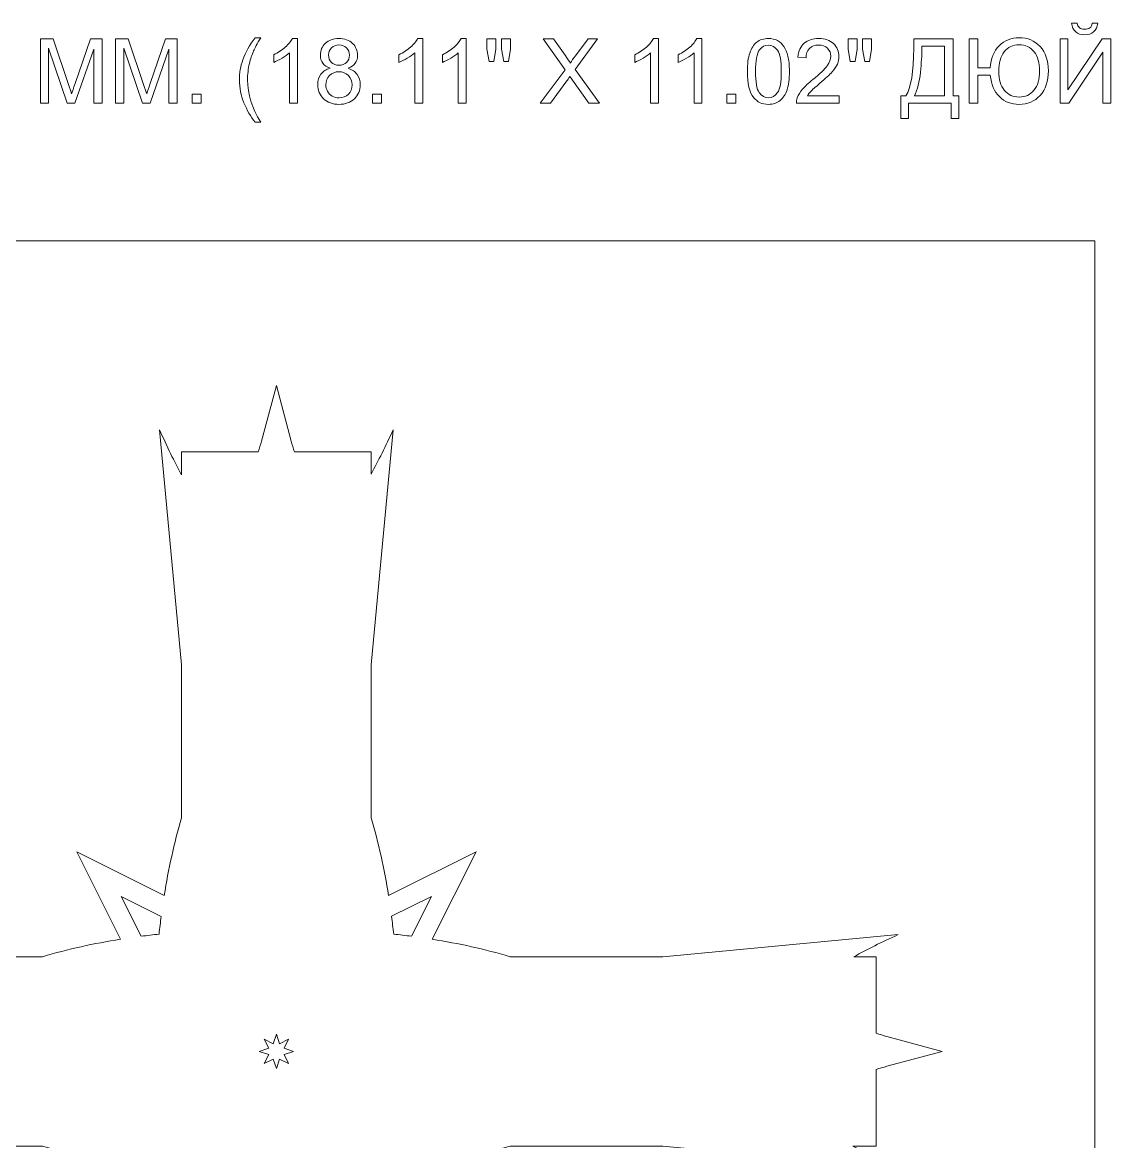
# Model space of a CAD drawing. Header units: millimetres. Extents: x -712 to 738, y -887 to 928.
# Drawn here: x 402.8 to 539.9, y -715.5 to -575.4 of the extents above; entities that cross this region are included whole.
import ezdxf

# ---------------------------------------------------------------- set-up
doc = ezdxf.new("R2010")
doc.units = ezdxf.units.MM
doc.header["$MEASUREMENT"] = 0
doc.layers.add('layer 1', color=7, linetype='Continuous')

msp = doc.modelspace()

# ---------------------------------------------------------------- linework, layer by layer
at = {"layer": 'layer 1', "lineweight": 9}
for points, knots in [([(-681.7377, -887.4186), (-681.7377, -887.4186), (706.7376, -887.4186), (706.7376, -887.4186), (706.7376, -887.4186), (723.657, -887.4186), (737.5, -873.5754), (737.5, -856.6561), (737.5, -856.6561), (737.5, -856.6561), (737.5, 556.8187), (737.5, 556.8187), (737.5, 556.8187), (737.5, 573.7381), (723.657, 587.5812), (706.7376, 587.5812), (706.7376, 587.5812), (706.7376, 587.5812), (-681.7377, 587.5812), (-681.7377, 587.5812), (-681.7377, 587.5812), (-698.657, 587.5812), (-712.5, 573.7381), (-712.5, 556.8187), (-712.5, 556.8187), (-712.5, 556.8187), (-712.5, -856.6561), (-712.5, -856.6561), (-712.5, -856.6561), (-712.5, -873.5754), (-698.657, -887.4186), (-681.7377, -887.4186)], [0, 0, 0, 0, 0.11111111, 0.11111111, 0.11111111, 0.11111111, 0.22222222, 0.22222222, 0.22222222, 0.22222222, 0.33333333, 0.33333333, 0.33333333, 0.33333333, 0.44444444, 0.44444444, 0.44444444, 0.44444444, 0.55555556, 0.55555556, 0.55555556, 0.55555556, 0.66666667, 0.66666667, 0.66666667, 0.66666667, 0.77777778, 0.77777778, 0.77777778, 0.77777778, 1, 1, 1, 1]), ([(77.0649, -882.7402), (77.0649, -882.7402), (537.0649, -882.7402), (537.0649, -882.7402), (537.0649, -882.7402), (537.0649, -882.7402), (537.0649, -602.7402), (537.0649, -602.7402), (537.0649, -602.7402), (537.0649, -602.7402), (77.0649, -602.7402), (77.0649, -602.7402), (77.0649, -602.7402), (77.0649, -602.7402), (77.0649, -882.7402), (77.0649, -882.7402)], [0, 0, 0, 0, 0.2, 0.2, 0.2, 0.2, 0.4, 0.4, 0.4, 0.4, 0.6, 0.6, 0.6, 0.6, 1, 1, 1, 1]), ([(359.4527, -692.3804), (359.4527, -692.3804), (359.4527, -701.9674), (359.4527, -701.9674), (359.4527, -701.9674), (359.0101, -702.1181), (358.5616, -702.2523), (358.1085, -702.3727), (358.1085, -702.3727), (358.1085, -702.3727), (358.1085, -702.3728), (358.1085, -702.3728), (358.1085, -702.3728), (358.1085, -702.3728), (351.1533, -704.236), (351.1533, -704.236), (351.1533, -704.236), (351.1533, -704.236), (358.1085, -706.0992), (358.1085, -706.0992), (358.1085, -706.0992), (358.1085, -706.0992), (358.1085, -706.0993), (358.1085, -706.0993), (358.1085, -706.0993), (358.5616, -706.2197), (359.0101, -706.3539), (359.4527, -706.5046), (359.4527, -706.5046), (359.4527, -706.5046), (359.4527, -716.0916), (359.4527, -716.0916), (359.4527, -716.0916), (359.4527, -716.0916), (362.3456, -716.0916), (362.3456, -716.0916), (362.3456, -716.0916), (360.6606, -717.0137), (358.7746, -717.9358), (356.6851, -718.8579), (356.6851, -718.8579), (356.6851, -718.8579), (386.1527, -716.0916), (386.1527, -716.0916), (386.1527, -716.0916), (386.1527, -716.0916), (405.2938, -716.0916), (405.2938, -716.0916), (405.2938, -716.0916), (408.4623, -717.0409), (411.7311, -717.753), (415.0362, -718.2799), (415.0362, -718.2799), (415.0362, -718.2799), (409.5562, -729.2355), (409.5562, -729.2355), (409.5562, -729.2355), (409.5562, -729.2355), (419.857, -724.0869), (419.857, -724.0869), (419.857, -724.0869), (419.9212, -725.1543), (419.9879, -726.2204), (420.0561, -727.2846), (420.0561, -727.2846), (420.6657, -736.7933), (421.4705, -746.2981), (422.4125, -755.7793), (422.4125, -755.7793), (422.5085, -756.7461), (422.6061, -757.7127), (422.7052, -758.6792), (422.7052, -758.6792), (422.7052, -758.6792), (422.7052, -793.4083), (422.7052, -793.4083), (422.7052, -793.4083), (422.7052, -793.4083), (419.9378, -847.6887), (419.9378, -847.6887), (419.9378, -847.6887), (420.8603, -845.6), (421.7828, -843.7145), (422.7052, -842.0302), (422.7052, -842.0302), (422.7052, -842.0302), (422.7052, -844.9225), (422.7052, -844.9225), (422.7052, -844.9225), (422.7052, -844.9225), (432.2987, -844.9225), (432.2987, -844.9225), (432.2987, -844.9225), (432.6041, -845.8191), (432.8415, -846.7393), (433.0343, -847.6733), (433.0343, -847.6733), (433.0343, -847.6733), (434.5649, -854.6261), (434.5649, -854.6261), (434.5649, -854.6261), (434.5649, -854.6261), (436.1015, -847.6733), (436.1015, -847.6733), (436.1015, -847.6733), (436.2943, -846.7393), (436.5317, -845.8191), (436.8371, -844.9225), (436.8371, -844.9225), (436.8371, -844.9225), (446.4249, -844.9225), (446.4249, -844.9225), (446.4249, -844.9225), (446.4249, -844.9225), (446.4249, -842.1473), (446.4249, -842.1473), (446.4249, -842.1473), (447.3473, -843.8058), (448.2696, -845.6532), (449.1921, -847.6887), (449.1921, -847.6887), (449.1921, -847.6887), (446.4249, -793.4129), (446.4249, -793.4129), (446.4249, -793.4129), (446.4249, -793.4129), (446.4249, -758.7377), (446.4249, -758.7377), (446.4249, -758.7377), (446.526, -757.7518), (446.6256, -756.7657), (446.7236, -755.7795), (446.7236, -755.7795), (447.6655, -746.2981), (448.4702, -736.7932), (449.0797, -727.2843), (449.0797, -727.2843), (449.1478, -726.2212), (449.2145, -725.1562), (449.2785, -724.0898), (449.2785, -724.0898), (449.2785, -724.0898), (459.5736, -729.2355), (459.5736, -729.2355), (459.5736, -729.2355), (459.5736, -729.2355), (454.0938, -718.2799), (454.0938, -718.2799), (454.0938, -718.2799), (457.3988, -717.7529), (460.6675, -717.0409), (463.8359, -716.0916), (463.8359, -716.0916), (463.8359, -716.0916), (482.9771, -716.0916), (482.9771, -716.0916), (482.9771, -716.0916), (482.9771, -716.0916), (512.4447, -718.8579), (512.4447, -718.8579), (512.4447, -718.8579), (510.3552, -717.9358), (508.4692, -717.0137), (506.7842, -716.0916), (506.7842, -716.0916), (506.7842, -716.0916), (509.6775, -716.0916), (509.6775, -716.0916), (509.6775, -716.0916), (509.6775, -716.0916), (509.6775, -706.5045), (509.6775, -706.5045), (509.6775, -706.5045), (510.12, -706.3538), (510.5684, -706.2196), (511.0213, -706.0993), (511.0213, -706.0993), (511.0213, -706.0993), (511.0213, -706.0992), (511.0213, -706.0992), (511.0213, -706.0992), (511.0213, -706.0992), (517.9765, -704.236), (517.9765, -704.236), (517.9765, -704.236), (517.9765, -704.236), (511.0213, -702.3728), (511.0213, -702.3728), (511.0213, -702.3728), (511.0213, -702.3728), (511.0213, -702.3727), (511.0213, -702.3727), (511.0213, -702.3727), (510.5684, -702.2524), (510.12, -702.1182), (509.6775, -701.9675), (509.6775, -701.9675), (509.6775, -701.9675), (509.6775, -692.3804), (509.6775, -692.3804), (509.6775, -692.3804), (509.6775, -692.3804), (506.9011, -692.3804), (506.9011, -692.3804), (506.9011, -692.3804), (508.5603, -691.4584), (510.4083, -690.5363), (512.4447, -689.6142), (512.4447, -689.6142), (512.4447, -689.6142), (482.9766, -692.3804), (482.9766, -692.3804), (482.9766, -692.3804), (482.9766, -692.3804), (463.8367, -692.3804), (463.8367, -692.3804), (463.8367, -692.3804), (460.6681, -691.4311), (457.3991, -690.719), (454.0939, -690.1921), (454.0939, -690.1921), (454.0939, -690.1921), (459.5736, -679.2365), (459.5736, -679.2365), (459.5736, -679.2365), (459.5736, -679.2365), (448.6168, -684.7128), (448.6168, -684.7128), (448.6168, -684.7128), (448.0892, -681.406), (447.3759, -678.1354), (446.4249, -674.9656), (446.4249, -674.9656), (446.4249, -674.9656), (446.4249, -655.8402), (446.4249, -655.8402), (446.4249, -655.8402), (446.4249, -655.8402), (449.1921, -626.3842), (449.1921, -626.3842), (449.1921, -626.3842), (448.2696, -628.4198), (447.3473, -630.2669), (446.4249, -631.9254), (446.4249, -631.9254), (446.4249, -631.9254), (446.4249, -629.1506), (446.4249, -629.1506), (446.4249, -629.1506), (446.4249, -629.1506), (436.8372, -629.1506), (436.8372, -629.1506), (436.8372, -629.1506), (436.6864, -628.7082), (436.5523, -628.2599), (436.4318, -627.8071), (436.4318, -627.8071), (436.4318, -627.8071), (436.4287, -627.8071), (436.4287, -627.8071), (436.4287, -627.8071), (436.4287, -627.8071), (434.5649, -620.8544), (434.5649, -620.8544), (434.5649, -620.8544), (434.5649, -620.8544), (432.7011, -627.8071), (432.7011, -627.8071), (432.7011, -627.8071), (432.7011, -627.8071), (432.704, -627.8071), (432.704, -627.8071), (432.704, -627.8071), (432.5835, -628.2599), (432.4494, -628.7082), (432.2986, -629.1506), (432.2986, -629.1506), (432.2986, -629.1506), (422.7052, -629.1506), (422.7052, -629.1506), (422.7052, -629.1506), (422.7052, -629.1506), (422.7052, -632.0429), (422.7052, -632.0429), (422.7052, -632.0429), (421.7828, -630.3585), (420.8603, -628.473), (419.9378, -626.3842), (419.9378, -626.3842), (419.9378, -626.3842), (422.7052, -655.842), (422.7052, -655.842), (422.7052, -655.842), (422.7052, -655.842), (422.7052, -674.9846), (422.7052, -674.9846), (422.7052, -674.9846), (421.7568, -678.1495), (421.0452, -681.4145), (420.5186, -684.7157), (420.5186, -684.7157), (420.5186, -684.7157), (409.5562, -679.2365), (409.5562, -679.2365), (409.5562, -679.2365), (409.5562, -679.2365), (415.0361, -690.192), (415.0361, -690.192), (415.0361, -690.192), (411.7309, -690.7189), (408.462, -691.4311), (405.2934, -692.3804), (405.2934, -692.3804), (405.2934, -692.3804), (386.1525, -692.3804), (386.1525, -692.3804), (386.1525, -692.3804), (386.1525, -692.3804), (356.6851, -689.6142), (356.6851, -689.6142), (356.6851, -689.6142), (358.7215, -690.5363), (360.5695, -691.4584), (362.2287, -692.3804), (362.2287, -692.3804), (362.2287, -692.3804), (359.4527, -692.3804), (359.4527, -692.3804)], [0, 0, 0, 0, 0.01204819, 0.01204819, 0.01204819, 0.01204819, 0.02409639, 0.02409639, 0.02409639, 0.02409639, 0.03614458, 0.03614458, 0.03614458, 0.03614458, 0.04819277, 0.04819277, 0.04819277, 0.04819277, 0.06024096, 0.06024096, 0.06024096, 0.06024096, 0.07228916, 0.07228916, 0.07228916, 0.07228916, 0.08433735, 0.08433735, 0.08433735, 0.08433735, 0.09638554, 0.09638554, 0.09638554, 0.09638554, 0.10843373, 0.10843373, 0.10843373, 0.10843373, 0.12048193, 0.12048193, 0.12048193, 0.12048193, 0.13253012, 0.13253012, 0.13253012, 0.13253012, 0.14457831, 0.14457831, 0.14457831, 0.14457831, 0.15662651, 0.15662651, 0.15662651, 0.15662651, 0.1686747, 0.1686747, 0.1686747, 0.1686747, 0.18072289, 0.18072289, 0.18072289, 0.18072289, 0.19277108, 0.19277108, 0.19277108, 0.19277108, 0.20481928, 0.20481928, 0.20481928, 0.20481928, 0.21686747, 0.21686747, 0.21686747, 0.21686747, 0.22891566, 0.22891566, 0.22891566, 0.22891566, 0.24096386, 0.24096386, 0.24096386, 0.24096386, 0.25301205, 0.25301205, 0.25301205, 0.25301205, 0.26506024, 0.26506024, 0.26506024, 0.26506024, 0.27710843, 0.27710843, 0.27710843, 0.27710843, 0.28915663, 0.28915663, 0.28915663, 0.28915663, 0.30120482, 0.30120482, 0.30120482, 0.30120482, 0.31325301, 0.31325301, 0.31325301, 0.31325301, 0.3253012, 0.3253012, 0.3253012, 0.3253012, 0.3373494, 0.3373494, 0.3373494, 0.3373494, 0.34939759, 0.34939759, 0.34939759, 0.34939759, 0.36144578, 0.36144578, 0.36144578, 0.36144578, 0.37349398, 0.37349398, 0.37349398, 0.37349398, 0.38554217, 0.38554217, 0.38554217, 0.38554217, 0.39759036, 0.39759036, 0.39759036, 0.39759036, 0.40963855, 0.40963855, 0.40963855, 0.40963855, 0.42168675, 0.42168675, 0.42168675, 0.42168675, 0.43373494, 0.43373494, 0.43373494, 0.43373494, 0.44578313, 0.44578313, 0.44578313, 0.44578313, 0.45783133, 0.45783133, 0.45783133, 0.45783133, 0.46987952, 0.46987952, 0.46987952, 0.46987952, 0.48192771, 0.48192771, 0.48192771, 0.48192771, 0.4939759, 0.4939759, 0.4939759, 0.4939759, 0.5060241, 0.5060241, 0.5060241, 0.5060241, 0.51807229, 0.51807229, 0.51807229, 0.51807229, 0.53012048, 0.53012048, 0.53012048, 0.53012048, 0.54216867, 0.54216867, 0.54216867, 0.54216867, 0.55421687, 0.55421687, 0.55421687, 0.55421687, 0.56626506, 0.56626506, 0.56626506, 0.56626506, 0.57831325, 0.57831325, 0.57831325, 0.57831325, 0.59036145, 0.59036145, 0.59036145, 0.59036145, 0.60240964, 0.60240964, 0.60240964, 0.60240964, 0.61445783, 0.61445783, 0.61445783, 0.61445783, 0.62650602, 0.62650602, 0.62650602, 0.62650602, 0.63855422, 0.63855422, 0.63855422, 0.63855422, 0.65060241, 0.65060241, 0.65060241, 0.65060241, 0.6626506, 0.6626506, 0.6626506, 0.6626506, 0.6746988, 0.6746988, 0.6746988, 0.6746988, 0.68674699, 0.68674699, 0.68674699, 0.68674699, 0.69879518, 0.69879518, 0.69879518, 0.69879518, 0.71084337, 0.71084337, 0.71084337, 0.71084337, 0.72289157, 0.72289157, 0.72289157, 0.72289157, 0.73493976, 0.73493976, 0.73493976, 0.73493976, 0.74698795, 0.74698795, 0.74698795, 0.74698795, 0.75903614, 0.75903614, 0.75903614, 0.75903614, 0.77108434, 0.77108434, 0.77108434, 0.77108434, 0.78313253, 0.78313253, 0.78313253, 0.78313253, 0.79518072, 0.79518072, 0.79518072, 0.79518072, 0.80722892, 0.80722892, 0.80722892, 0.80722892, 0.81927711, 0.81927711, 0.81927711, 0.81927711, 0.8313253, 0.8313253, 0.8313253, 0.8313253, 0.84337349, 0.84337349, 0.84337349, 0.84337349, 0.85542169, 0.85542169, 0.85542169, 0.85542169, 0.86746988, 0.86746988, 0.86746988, 0.86746988, 0.87951807, 0.87951807, 0.87951807, 0.87951807, 0.89156627, 0.89156627, 0.89156627, 0.89156627, 0.90361446, 0.90361446, 0.90361446, 0.90361446, 0.91566265, 0.91566265, 0.91566265, 0.91566265, 0.92771084, 0.92771084, 0.92771084, 0.92771084, 0.93975904, 0.93975904, 0.93975904, 0.93975904, 0.95180723, 0.95180723, 0.95180723, 0.95180723, 0.96385542, 0.96385542, 0.96385542, 0.96385542, 0.97590361, 0.97590361, 0.97590361, 0.97590361, 1, 1, 1, 1]), ([(420.1413, -687.3222), (420.1413, -687.3222), (415.1485, -684.8266), (415.1485, -684.8266), (415.1485, -684.8266), (415.1485, -684.8266), (417.6435, -689.8148), (417.6435, -689.8148), (417.6435, -689.8148), (418.3868, -689.7177), (419.1311, -689.629), (419.8756, -689.5486), (419.8756, -689.5486), (419.9559, -688.806), (420.0445, -688.0637), (420.1413, -687.3222)], [0, 0, 0, 0, 0.2, 0.2, 0.2, 0.2, 0.4, 0.4, 0.4, 0.4, 0.6, 0.6, 0.6, 0.6, 1, 1, 1, 1]), ([(451.4865, -689.8148), (451.4865, -689.8148), (453.9815, -684.8265), (453.9815, -684.8265), (453.9815, -684.8265), (453.9815, -684.8265), (448.9941, -687.3193), (448.9941, -687.3193), (448.9941, -687.3193), (449.0911, -688.0619), (449.1799, -688.8055), (449.2603, -689.5493), (449.2603, -689.5493), (450.0028, -689.6296), (450.7451, -689.718), (451.4865, -689.8148)], [0, 0, 0, 0, 0.2, 0.2, 0.2, 0.2, 0.4, 0.4, 0.4, 0.4, 0.6, 0.6, 0.6, 0.6, 1, 1, 1, 1]), ([(432.4132, -704.236), (432.4132, -704.236), (433.6055, -704.6332), (433.6055, -704.6332), (433.6055, -704.6332), (433.6055, -704.6332), (433.0434, -705.757), (433.0434, -705.757), (433.0434, -705.757), (433.0434, -705.757), (434.1675, -705.1951), (434.1675, -705.1951), (434.1675, -705.1951), (434.1675, -705.1951), (434.5648, -706.3868), (434.5648, -706.3868), (434.5648, -706.3868), (434.5648, -706.3868), (434.9621, -705.195), (434.9621, -705.195), (434.9621, -705.195), (434.9621, -705.195), (436.0863, -705.7569), (436.0863, -705.7569), (436.0863, -705.7569), (436.0863, -705.7569), (435.5243, -704.6333), (435.5243, -704.6333), (435.5243, -704.6333), (435.5243, -704.6333), (436.7166, -704.236), (436.7166, -704.236), (436.7166, -704.236), (436.7166, -704.236), (435.5244, -703.8388), (435.5244, -703.8388), (435.5244, -703.8388), (435.5244, -703.8388), (436.0867, -702.7147), (436.0867, -702.7147), (436.0867, -702.7147), (436.0867, -702.7147), (434.9621, -703.2768), (434.9621, -703.2768), (434.9621, -703.2768), (434.9621, -703.2768), (434.5647, -702.0847), (434.5647, -702.0847), (434.5647, -702.0847), (434.5647, -702.0847), (434.1672, -703.2769), (434.1672, -703.2769), (434.1672, -703.2769), (434.1672, -703.2769), (433.0436, -702.7153), (433.0436, -702.7153), (433.0436, -702.7153), (433.0436, -702.7153), (433.6055, -703.8387), (433.6055, -703.8387), (433.6055, -703.8387), (433.6055, -703.8387), (432.4132, -704.236), (432.4132, -704.236)], [0, 0, 0, 0, 0.05882353, 0.05882353, 0.05882353, 0.05882353, 0.11764706, 0.11764706, 0.11764706, 0.11764706, 0.17647059, 0.17647059, 0.17647059, 0.17647059, 0.23529412, 0.23529412, 0.23529412, 0.23529412, 0.29411765, 0.29411765, 0.29411765, 0.29411765, 0.35294118, 0.35294118, 0.35294118, 0.35294118, 0.41176471, 0.41176471, 0.41176471, 0.41176471, 0.47058824, 0.47058824, 0.47058824, 0.47058824, 0.52941176, 0.52941176, 0.52941176, 0.52941176, 0.58823529, 0.58823529, 0.58823529, 0.58823529, 0.64705882, 0.64705882, 0.64705882, 0.64705882, 0.70588235, 0.70588235, 0.70588235, 0.70588235, 0.76470588, 0.76470588, 0.76470588, 0.76470588, 0.82352941, 0.82352941, 0.82352941, 0.82352941, 0.88235294, 0.88235294, 0.88235294, 0.88235294, 1, 1, 1, 1])]:
    msp.add_open_spline(points, degree=3, knots=knots, dxfattribs=at)
at = {"layer": 'layer 1', "color": 250, "lineweight": 9}
for points, knots in [([(536.7638, -575.4708), (536.7638, -575.4708), (537.4411, -575.4708), (537.4411, -575.4708), (537.4411, -575.4708), (537.3865, -575.9355), (537.2172, -576.293), (536.935, -576.5413), (536.935, -576.5413), (536.6528, -576.7916), (536.2783, -576.9157), (535.8098, -576.9157), (535.8098, -576.9157), (535.3395, -576.9157), (534.9632, -576.7916), (534.6828, -576.5451), (534.6828, -576.5451), (534.4025, -576.2967), (534.2332, -575.9392), (534.1786, -575.4708), (534.1786, -575.4708), (534.1786, -575.4708), (534.8559, -575.4708), (534.8559, -575.4708), (534.8559, -575.4708), (534.9067, -575.7248), (535.0102, -575.9148), (535.1626, -576.039), (535.1626, -576.039), (535.315, -576.165), (535.522, -576.2271), (535.7797, -576.2271), (535.7797, -576.2271), (536.0789, -576.2271), (536.3047, -576.1669), (536.4571, -576.0446), (536.4571, -576.0446), (536.6095, -575.9242), (536.713, -575.7323), (536.7638, -575.4708)], [0, 0, 0, 0, 0.09090909, 0.09090909, 0.09090909, 0.09090909, 0.18181818, 0.18181818, 0.18181818, 0.18181818, 0.27272727, 0.27272727, 0.27272727, 0.27272727, 0.36363636, 0.36363636, 0.36363636, 0.36363636, 0.45454545, 0.45454545, 0.45454545, 0.45454545, 0.54545455, 0.54545455, 0.54545455, 0.54545455, 0.63636364, 0.63636364, 0.63636364, 0.63636364, 0.72727273, 0.72727273, 0.72727273, 0.72727273, 0.81818182, 0.81818182, 0.81818182, 0.81818182, 1, 1, 1, 1]), ([(405.0187, -585.4953), (405.0187, -585.4953), (405.0187, -577.4124), (405.0187, -577.4124), (405.0187, -577.4124), (405.0187, -577.4124), (406.6217, -577.4124), (406.6217, -577.4124), (406.6217, -577.4124), (406.6217, -577.4124), (408.5333, -583.134), (408.5333, -583.134), (408.5333, -583.134), (408.7101, -583.6665), (408.8381, -584.0654), (408.919, -584.3307), (408.919, -584.3307), (409.0112, -584.0372), (409.156, -583.6044), (409.3517, -583.0343), (409.3517, -583.0343), (409.3517, -583.0343), (411.2972, -577.4124), (411.2972, -577.4124), (411.2972, -577.4124), (411.2972, -577.4124), (412.729, -577.4124), (412.729, -577.4124), (412.729, -577.4124), (412.729, -577.4124), (412.729, -585.4953), (412.729, -585.4953), (412.729, -585.4953), (412.729, -585.4953), (411.7017, -585.4953), (411.7017, -585.4953), (411.7017, -585.4953), (411.7017, -585.4953), (411.7017, -578.7332), (411.7017, -578.7332), (411.7017, -578.7332), (411.7017, -578.7332), (409.3423, -585.4953), (409.3423, -585.4953), (409.3423, -585.4953), (409.3423, -585.4953), (408.379, -585.4953), (408.379, -585.4953), (408.379, -585.4953), (408.379, -585.4953), (406.046, -578.6091), (406.046, -578.6091), (406.046, -578.6091), (406.046, -578.6091), (406.046, -585.4953), (406.046, -585.4953), (406.046, -585.4953), (406.046, -585.4953), (405.0187, -585.4953), (405.0187, -585.4953)], [0, 0, 0, 0, 0.0625, 0.0625, 0.0625, 0.0625, 0.125, 0.125, 0.125, 0.125, 0.1875, 0.1875, 0.1875, 0.1875, 0.25, 0.25, 0.25, 0.25, 0.3125, 0.3125, 0.3125, 0.3125, 0.375, 0.375, 0.375, 0.375, 0.4375, 0.4375, 0.4375, 0.4375, 0.5, 0.5, 0.5, 0.5, 0.5625, 0.5625, 0.5625, 0.5625, 0.625, 0.625, 0.625, 0.625, 0.6875, 0.6875, 0.6875, 0.6875, 0.75, 0.75, 0.75, 0.75, 0.8125, 0.8125, 0.8125, 0.8125, 0.875, 0.875, 0.875, 0.875, 1, 1, 1, 1]), ([(414.4224, -585.4953), (414.4224, -585.4953), (414.4224, -577.4124), (414.4224, -577.4124), (414.4224, -577.4124), (414.4224, -577.4124), (416.0254, -577.4124), (416.0254, -577.4124), (416.0254, -577.4124), (416.0254, -577.4124), (417.937, -583.134), (417.937, -583.134), (417.937, -583.134), (418.1138, -583.6665), (418.2418, -584.0654), (418.3227, -584.3307), (418.3227, -584.3307), (418.4149, -584.0372), (418.5597, -583.6044), (418.7554, -583.0343), (418.7554, -583.0343), (418.7554, -583.0343), (420.7009, -577.4124), (420.7009, -577.4124), (420.7009, -577.4124), (420.7009, -577.4124), (422.1327, -577.4124), (422.1327, -577.4124), (422.1327, -577.4124), (422.1327, -577.4124), (422.1327, -585.4953), (422.1327, -585.4953), (422.1327, -585.4953), (422.1327, -585.4953), (421.1054, -585.4953), (421.1054, -585.4953), (421.1054, -585.4953), (421.1054, -585.4953), (421.1054, -578.7332), (421.1054, -578.7332), (421.1054, -578.7332), (421.1054, -578.7332), (418.746, -585.4953), (418.746, -585.4953), (418.746, -585.4953), (418.746, -585.4953), (417.7827, -585.4953), (417.7827, -585.4953), (417.7827, -585.4953), (417.7827, -585.4953), (415.4497, -578.6091), (415.4497, -578.6091), (415.4497, -578.6091), (415.4497, -578.6091), (415.4497, -585.4953), (415.4497, -585.4953), (415.4497, -585.4953), (415.4497, -585.4953), (414.4224, -585.4953), (414.4224, -585.4953)], [0, 0, 0, 0, 0.0625, 0.0625, 0.0625, 0.0625, 0.125, 0.125, 0.125, 0.125, 0.1875, 0.1875, 0.1875, 0.1875, 0.25, 0.25, 0.25, 0.25, 0.3125, 0.3125, 0.3125, 0.3125, 0.375, 0.375, 0.375, 0.375, 0.4375, 0.4375, 0.4375, 0.4375, 0.5, 0.5, 0.5, 0.5, 0.5625, 0.5625, 0.5625, 0.5625, 0.625, 0.625, 0.625, 0.625, 0.6875, 0.6875, 0.6875, 0.6875, 0.75, 0.75, 0.75, 0.75, 0.8125, 0.8125, 0.8125, 0.8125, 0.875, 0.875, 0.875, 0.875, 1, 1, 1, 1]), ([(431.8938, -587.866), (431.3482, -587.1755), (430.8853, -586.3683), (430.5071, -585.4426), (430.5071, -585.4426), (430.129, -584.5169), (429.9408, -583.5574), (429.9408, -582.5658), (429.9408, -582.5658), (429.9408, -581.6909), (430.0819, -580.8537), (430.3642, -580.0541), (430.3642, -580.0541), (430.6953, -579.1246), (431.2052, -578.1989), (431.8938, -577.277), (431.8938, -577.277), (431.8938, -577.277), (432.605, -577.277), (432.605, -577.277), (432.605, -577.277), (432.161, -578.0409), (431.8656, -578.5865), (431.7226, -578.9139), (431.7226, -578.9139), (431.4987, -579.42), (431.3218, -579.9487), (431.1939, -580.5), (431.1939, -580.5), (431.0358, -581.1867), (430.9568, -581.8772), (430.9568, -582.5715), (430.9568, -582.5715), (430.9568, -584.3382), (431.5062, -586.103), (432.605, -587.866), (432.605, -587.866), (432.605, -587.866), (431.8938, -587.866), (431.8938, -587.866)], [0, 0, 0, 0, 0.09090909, 0.09090909, 0.09090909, 0.09090909, 0.18181818, 0.18181818, 0.18181818, 0.18181818, 0.27272727, 0.27272727, 0.27272727, 0.27272727, 0.36363636, 0.36363636, 0.36363636, 0.36363636, 0.45454545, 0.45454545, 0.45454545, 0.45454545, 0.54545455, 0.54545455, 0.54545455, 0.54545455, 0.63636364, 0.63636364, 0.63636364, 0.63636364, 0.72727273, 0.72727273, 0.72727273, 0.72727273, 0.81818182, 0.81818182, 0.81818182, 0.81818182, 1, 1, 1, 1]), ([(437.2109, -585.4953), (437.2109, -585.4953), (436.2174, -585.4953), (436.2174, -585.4953), (436.2174, -585.4953), (436.2174, -585.4953), (436.2174, -579.1698), (436.2174, -579.1698), (436.2174, -579.1698), (435.9785, -579.3993), (435.6643, -579.627), (435.2767, -579.8546), (435.2767, -579.8546), (434.8891, -580.0823), (434.5392, -580.2535), (434.2306, -580.3664), (434.2306, -580.3664), (434.2306, -580.3664), (434.2306, -579.4068), (434.2306, -579.4068), (434.2306, -579.4068), (434.7856, -579.1472), (435.2711, -578.8311), (435.6869, -578.4586), (435.6869, -578.4586), (436.1027, -578.0879), (436.3981, -577.7285), (436.5712, -577.3786), (436.5712, -577.3786), (436.5712, -577.3786), (437.2109, -577.3786), (437.2109, -577.3786), (437.2109, -577.3786), (437.2109, -577.3786), (437.2109, -585.4953), (437.2109, -585.4953)], [0, 0, 0, 0, 0.1, 0.1, 0.1, 0.1, 0.2, 0.2, 0.2, 0.2, 0.3, 0.3, 0.3, 0.3, 0.4, 0.4, 0.4, 0.4, 0.5, 0.5, 0.5, 0.5, 0.6, 0.6, 0.6, 0.6, 0.7, 0.7, 0.7, 0.7, 0.8, 0.8, 0.8, 0.8, 1, 1, 1, 1]), ([(441.2937, -581.1133), (440.8816, -580.9628), (440.5768, -580.7464), (440.3774, -580.468), (440.3774, -580.468), (440.1798, -580.1876), (440.0801, -579.8527), (440.0801, -579.4633), (440.0801, -579.4633), (440.0801, -578.8744), (440.2908, -578.3814), (440.7123, -577.9807), (440.7123, -577.9807), (441.1356, -577.5799), (441.6963, -577.3786), (442.3981, -577.3786), (442.3981, -577.3786), (443.1018, -577.3786), (443.67, -577.5837), (444.099, -577.9938), (444.099, -577.9938), (444.5279, -578.404), (444.7424, -578.9026), (444.7424, -579.4915), (444.7424, -579.4915), (444.7424, -579.8659), (444.6446, -580.1933), (444.4489, -580.4699), (444.4489, -580.4699), (444.2533, -580.7483), (443.956, -580.9628), (443.5552, -581.1133), (443.5552, -581.1133), (444.0501, -581.2751), (444.4245, -581.5348), (444.6822, -581.896), (444.6822, -581.896), (444.94, -582.2554), (445.0698, -582.6844), (445.0698, -583.1848), (445.0698, -583.1848), (445.0698, -583.8753), (444.8252, -584.4548), (444.3379, -584.9252), (444.3379, -584.9252), (443.8487, -585.3956), (443.2071, -585.6308), (442.4113, -585.6308), (442.4113, -585.6308), (441.6154, -585.6308), (440.9738, -585.3956), (440.4846, -584.9233), (440.4846, -584.9233), (439.9973, -584.4511), (439.7527, -583.8622), (439.7527, -583.1566), (439.7527, -583.1566), (439.7527, -582.6317), (439.8863, -582.1914), (440.1535, -581.8377), (440.1535, -581.8377), (440.4207, -581.4821), (440.8007, -581.2413), (441.2937, -581.1133)], [0, 0, 0, 0, 0.05882353, 0.05882353, 0.05882353, 0.05882353, 0.11764706, 0.11764706, 0.11764706, 0.11764706, 0.17647059, 0.17647059, 0.17647059, 0.17647059, 0.23529412, 0.23529412, 0.23529412, 0.23529412, 0.29411765, 0.29411765, 0.29411765, 0.29411765, 0.35294118, 0.35294118, 0.35294118, 0.35294118, 0.41176471, 0.41176471, 0.41176471, 0.41176471, 0.47058824, 0.47058824, 0.47058824, 0.47058824, 0.52941176, 0.52941176, 0.52941176, 0.52941176, 0.58823529, 0.58823529, 0.58823529, 0.58823529, 0.64705882, 0.64705882, 0.64705882, 0.64705882, 0.70588235, 0.70588235, 0.70588235, 0.70588235, 0.76470588, 0.76470588, 0.76470588, 0.76470588, 0.82352941, 0.82352941, 0.82352941, 0.82352941, 0.88235294, 0.88235294, 0.88235294, 0.88235294, 1, 1, 1, 1]), ([(452.9043, -585.4953), (452.9043, -585.4953), (451.9108, -585.4953), (451.9108, -585.4953), (451.9108, -585.4953), (451.9108, -585.4953), (451.9108, -579.1698), (451.9108, -579.1698), (451.9108, -579.1698), (451.6719, -579.3993), (451.3577, -579.627), (450.9701, -579.8546), (450.9701, -579.8546), (450.5825, -580.0823), (450.2326, -580.2535), (449.924, -580.3664), (449.924, -580.3664), (449.924, -580.3664), (449.924, -579.4068), (449.924, -579.4068), (449.924, -579.4068), (450.479, -579.1472), (450.9645, -578.8311), (451.3803, -578.4586), (451.3803, -578.4586), (451.7961, -578.0879), (452.0915, -577.7285), (452.2646, -577.3786), (452.2646, -577.3786), (452.2646, -577.3786), (452.9043, -577.3786), (452.9043, -577.3786), (452.9043, -577.3786), (452.9043, -577.3786), (452.9043, -585.4953), (452.9043, -585.4953)], [0, 0, 0, 0, 0.1, 0.1, 0.1, 0.1, 0.2, 0.2, 0.2, 0.2, 0.3, 0.3, 0.3, 0.3, 0.4, 0.4, 0.4, 0.4, 0.5, 0.5, 0.5, 0.5, 0.6, 0.6, 0.6, 0.6, 0.7, 0.7, 0.7, 0.7, 0.8, 0.8, 0.8, 0.8, 1, 1, 1, 1]), ([(458.3455, -585.4953), (458.3455, -585.4953), (457.352, -585.4953), (457.352, -585.4953), (457.352, -585.4953), (457.352, -585.4953), (457.352, -579.1698), (457.352, -579.1698), (457.352, -579.1698), (457.1131, -579.3993), (456.7989, -579.627), (456.4113, -579.8546), (456.4113, -579.8546), (456.0237, -580.0823), (455.6738, -580.2535), (455.3652, -580.3664), (455.3652, -580.3664), (455.3652, -580.3664), (455.3652, -579.4068), (455.3652, -579.4068), (455.3652, -579.4068), (455.9202, -579.1472), (456.4057, -578.8311), (456.8215, -578.4586), (456.8215, -578.4586), (457.2373, -578.0879), (457.5327, -577.7285), (457.7058, -577.3786), (457.7058, -577.3786), (457.7058, -577.3786), (458.3455, -577.3786), (458.3455, -577.3786), (458.3455, -577.3786), (458.3455, -577.3786), (458.3455, -585.4953), (458.3455, -585.4953)], [0, 0, 0, 0, 0.1, 0.1, 0.1, 0.1, 0.2, 0.2, 0.2, 0.2, 0.3, 0.3, 0.3, 0.3, 0.4, 0.4, 0.4, 0.4, 0.5, 0.5, 0.5, 0.5, 0.6, 0.6, 0.6, 0.6, 0.7, 0.7, 0.7, 0.7, 0.8, 0.8, 0.8, 0.8, 1, 1, 1, 1]), ([(461.2185, -580.2685), (461.2185, -580.2685), (460.9438, -578.7332), (460.9438, -578.7332), (460.9438, -578.7332), (460.9438, -578.7332), (460.9438, -577.4124), (460.9438, -577.4124), (460.9438, -577.4124), (460.9438, -577.4124), (462.0727, -577.4124), (462.0727, -577.4124), (462.0727, -577.4124), (462.0727, -577.4124), (462.0727, -578.7332), (462.0727, -578.7332), (462.0727, -578.7332), (462.0727, -578.7332), (461.8243, -580.2685), (461.8243, -580.2685), (461.8243, -580.2685), (461.8243, -580.2685), (461.2185, -580.2685), (461.2185, -580.2685)], [0, 0, 0, 0, 0.14285714, 0.14285714, 0.14285714, 0.14285714, 0.28571429, 0.28571429, 0.28571429, 0.28571429, 0.42857143, 0.42857143, 0.42857143, 0.42857143, 0.57142857, 0.57142857, 0.57142857, 0.57142857, 0.71428571, 0.71428571, 0.71428571, 0.71428571, 1, 1, 1, 1]), ([(463.0416, -580.2685), (463.0416, -580.2685), (462.7726, -578.7332), (462.7726, -578.7332), (462.7726, -578.7332), (462.7726, -578.7332), (462.7726, -577.4124), (462.7726, -577.4124), (462.7726, -577.4124), (462.7726, -577.4124), (463.9015, -577.4124), (463.9015, -577.4124), (463.9015, -577.4124), (463.9015, -577.4124), (463.9015, -578.7332), (463.9015, -578.7332), (463.9015, -578.7332), (463.9015, -578.7332), (463.6362, -580.2685), (463.6362, -580.2685), (463.6362, -580.2685), (463.6362, -580.2685), (463.0416, -580.2685), (463.0416, -580.2685)], [0, 0, 0, 0, 0.14285714, 0.14285714, 0.14285714, 0.14285714, 0.28571429, 0.28571429, 0.28571429, 0.28571429, 0.42857143, 0.42857143, 0.42857143, 0.42857143, 0.57142857, 0.57142857, 0.57142857, 0.57142857, 0.71428571, 0.71428571, 0.71428571, 0.71428571, 1, 1, 1, 1]), ([(467.6174, -585.4953), (467.6174, -585.4953), (470.7407, -581.3015), (470.7407, -581.3015), (470.7407, -581.3015), (470.7407, -581.3015), (467.99, -577.4124), (467.99, -577.4124), (467.99, -577.4124), (467.99, -577.4124), (469.2637, -577.4124), (469.2637, -577.4124), (469.2637, -577.4124), (469.2637, -577.4124), (470.7369, -579.4802), (470.7369, -579.4802), (470.7369, -579.4802), (471.0436, -579.9092), (471.2562, -580.2366), (471.3785, -580.4642), (471.3785, -580.4642), (471.561, -580.182), (471.7755, -579.881), (472.022, -579.563), (472.022, -579.563), (472.022, -579.563), (473.6363, -577.4124), (473.6363, -577.4124), (473.6363, -577.4124), (473.6363, -577.4124), (474.8084, -577.4124), (474.8084, -577.4124), (474.8084, -577.4124), (474.8084, -577.4124), (472.0013, -581.2544), (472.0013, -581.2544), (472.0013, -581.2544), (472.0013, -581.2544), (475.0229, -585.4953), (475.0229, -585.4953), (475.0229, -585.4953), (475.0229, -585.4953), (473.7097, -585.4953), (473.7097, -585.4953), (473.7097, -585.4953), (473.7097, -585.4953), (471.6701, -582.6129), (471.6701, -582.6129), (471.6701, -582.6129), (471.5535, -582.4492), (471.4425, -582.2855), (471.339, -582.1237), (471.339, -582.1237), (471.1584, -582.3946), (471.0304, -582.5846), (470.9514, -582.6919), (470.9514, -582.6919), (470.9514, -582.6919), (468.9025, -585.4953), (468.9025, -585.4953), (468.9025, -585.4953), (468.9025, -585.4953), (467.6174, -585.4953), (467.6174, -585.4953)], [0, 0, 0, 0, 0.05882353, 0.05882353, 0.05882353, 0.05882353, 0.11764706, 0.11764706, 0.11764706, 0.11764706, 0.17647059, 0.17647059, 0.17647059, 0.17647059, 0.23529412, 0.23529412, 0.23529412, 0.23529412, 0.29411765, 0.29411765, 0.29411765, 0.29411765, 0.35294118, 0.35294118, 0.35294118, 0.35294118, 0.41176471, 0.41176471, 0.41176471, 0.41176471, 0.47058824, 0.47058824, 0.47058824, 0.47058824, 0.52941176, 0.52941176, 0.52941176, 0.52941176, 0.58823529, 0.58823529, 0.58823529, 0.58823529, 0.64705882, 0.64705882, 0.64705882, 0.64705882, 0.70588235, 0.70588235, 0.70588235, 0.70588235, 0.76470588, 0.76470588, 0.76470588, 0.76470588, 0.82352941, 0.82352941, 0.82352941, 0.82352941, 0.88235294, 0.88235294, 0.88235294, 0.88235294, 1, 1, 1, 1]), ([(482.4341, -585.4953), (482.4341, -585.4953), (481.4406, -585.4953), (481.4406, -585.4953), (481.4406, -585.4953), (481.4406, -585.4953), (481.4406, -579.1698), (481.4406, -579.1698), (481.4406, -579.1698), (481.2017, -579.3993), (480.8875, -579.627), (480.4999, -579.8546), (480.4999, -579.8546), (480.1123, -580.0823), (479.7624, -580.2535), (479.4538, -580.3664), (479.4538, -580.3664), (479.4538, -580.3664), (479.4538, -579.4068), (479.4538, -579.4068), (479.4538, -579.4068), (480.0088, -579.1472), (480.4943, -578.8311), (480.9101, -578.4586), (480.9101, -578.4586), (481.3259, -578.0879), (481.6213, -577.7285), (481.7944, -577.3786), (481.7944, -577.3786), (481.7944, -577.3786), (482.4341, -577.3786), (482.4341, -577.3786), (482.4341, -577.3786), (482.4341, -577.3786), (482.4341, -585.4953), (482.4341, -585.4953)], [0, 0, 0, 0, 0.1, 0.1, 0.1, 0.1, 0.2, 0.2, 0.2, 0.2, 0.3, 0.3, 0.3, 0.3, 0.4, 0.4, 0.4, 0.4, 0.5, 0.5, 0.5, 0.5, 0.6, 0.6, 0.6, 0.6, 0.7, 0.7, 0.7, 0.7, 0.8, 0.8, 0.8, 0.8, 1, 1, 1, 1]), ([(487.8753, -585.4953), (487.8753, -585.4953), (486.8818, -585.4953), (486.8818, -585.4953), (486.8818, -585.4953), (486.8818, -585.4953), (486.8818, -579.1698), (486.8818, -579.1698), (486.8818, -579.1698), (486.6429, -579.3993), (486.3287, -579.627), (485.9411, -579.8546), (485.9411, -579.8546), (485.5535, -580.0823), (485.2036, -580.2535), (484.895, -580.3664), (484.895, -580.3664), (484.895, -580.3664), (484.895, -579.4068), (484.895, -579.4068), (484.895, -579.4068), (485.45, -579.1472), (485.9355, -578.8311), (486.3513, -578.4586), (486.3513, -578.4586), (486.7671, -578.0879), (487.0625, -577.7285), (487.2356, -577.3786), (487.2356, -577.3786), (487.2356, -577.3786), (487.8753, -577.3786), (487.8753, -577.3786), (487.8753, -577.3786), (487.8753, -577.3786), (487.8753, -585.4953), (487.8753, -585.4953)], [0, 0, 0, 0, 0.1, 0.1, 0.1, 0.1, 0.2, 0.2, 0.2, 0.2, 0.3, 0.3, 0.3, 0.3, 0.4, 0.4, 0.4, 0.4, 0.5, 0.5, 0.5, 0.5, 0.6, 0.6, 0.6, 0.6, 0.7, 0.7, 0.7, 0.7, 0.8, 0.8, 0.8, 0.8, 1, 1, 1, 1]), ([(493.5648, -581.5066), (493.5648, -580.5526), (493.6627, -579.7812), (493.8583, -579.198), (493.8583, -579.198), (494.0559, -578.6128), (494.3475, -578.1632), (494.7351, -577.849), (494.7351, -577.849), (495.1208, -577.5347), (495.6081, -577.3786), (496.1951, -577.3786), (496.1951, -577.3786), (496.6279, -577.3786), (497.0079, -577.4651), (497.3372, -577.6401), (497.3372, -577.6401), (497.6646, -577.8151), (497.9355, -578.0672), (498.1462, -578.3965), (498.1462, -578.3965), (498.357, -578.7238), (498.5225, -579.1246), (498.643, -579.5968), (498.643, -579.5968), (498.7653, -580.0691), (498.8255, -580.7069), (498.8255, -581.5066), (498.8255, -581.5066), (498.8255, -582.4548), (498.7276, -583.2225), (498.5338, -583.8057), (498.5338, -583.8057), (498.34, -584.3909), (498.0484, -584.8405), (497.6608, -585.1566), (497.6608, -585.1566), (497.2751, -585.4727), (496.7859, -585.6308), (496.1951, -585.6308), (496.1951, -585.6308), (495.4181, -585.6308), (494.8066, -585.3542), (494.3626, -584.7992), (494.3626, -584.7992), (493.8301, -584.1218), (493.5648, -583.0249), (493.5648, -581.5066)], [0, 0, 0, 0, 0.07692308, 0.07692308, 0.07692308, 0.07692308, 0.15384615, 0.15384615, 0.15384615, 0.15384615, 0.23076923, 0.23076923, 0.23076923, 0.23076923, 0.30769231, 0.30769231, 0.30769231, 0.30769231, 0.38461538, 0.38461538, 0.38461538, 0.38461538, 0.46153846, 0.46153846, 0.46153846, 0.46153846, 0.53846154, 0.53846154, 0.53846154, 0.53846154, 0.61538462, 0.61538462, 0.61538462, 0.61538462, 0.69230769, 0.69230769, 0.69230769, 0.69230769, 0.76923077, 0.76923077, 0.76923077, 0.76923077, 0.84615385, 0.84615385, 0.84615385, 0.84615385, 1, 1, 1, 1]), ([(505.0475, -584.547), (505.0475, -584.547), (505.0475, -585.4953), (505.0475, -585.4953), (505.0475, -585.4953), (505.0475, -585.4953), (499.6966, -585.4953), (499.6966, -585.4953), (499.6966, -585.4953), (499.6891, -585.2564), (499.7286, -585.0268), (499.8132, -584.8048), (499.8132, -584.8048), (499.9506, -584.4417), (500.1707, -584.0823), (500.4736, -583.7305), (500.4736, -583.7305), (500.7765, -583.3786), (501.2093, -582.9722), (501.7719, -582.5113), (501.7719, -582.5113), (502.6467, -581.7907), (503.2413, -581.2206), (503.5517, -580.7991), (503.5517, -580.7991), (503.8641, -580.3777), (504.0202, -579.9788), (504.0202, -579.6025), (504.0202, -579.6025), (504.0202, -579.2093), (503.8791, -578.8781), (503.5969, -578.6072), (503.5969, -578.6072), (503.3147, -578.3381), (502.9459, -578.2027), (502.4925, -578.2027), (502.4925, -578.2027), (502.0127, -578.2027), (501.6289, -578.3457), (501.341, -578.6316), (501.341, -578.6316), (501.0531, -578.9158), (500.9083, -579.3109), (500.9045, -579.817), (500.9045, -579.817), (500.9045, -579.817), (499.8885, -579.7154), (499.8885, -579.7154), (499.8885, -579.7154), (499.9581, -578.9553), (500.2215, -578.3758), (500.6768, -577.9769), (500.6768, -577.9769), (501.134, -577.578), (501.7455, -577.3786), (502.515, -577.3786), (502.515, -577.3786), (503.2902, -577.3786), (503.9055, -577.5931), (504.357, -578.0239), (504.357, -578.0239), (504.8104, -578.4548), (505.0362, -578.9891), (505.0362, -579.6251), (505.0362, -579.6251), (505.0362, -579.9487), (504.9704, -580.2667), (504.8368, -580.579), (504.8368, -580.579), (504.7051, -580.8932), (504.485, -581.2225), (504.1783, -581.5686), (504.1783, -581.5686), (503.8697, -581.913), (503.3598, -582.389), (502.6486, -582.991), (502.6486, -582.991), (502.0522, -583.4915), (501.6684, -583.8302), (501.499, -584.0089), (501.499, -584.0089), (501.3297, -584.1877), (501.1905, -584.3664), (501.0795, -584.547), (501.0795, -584.547), (501.0795, -584.547), (505.0475, -584.547), (505.0475, -584.547)], [0, 0, 0, 0, 0.04347826, 0.04347826, 0.04347826, 0.04347826, 0.08695652, 0.08695652, 0.08695652, 0.08695652, 0.13043478, 0.13043478, 0.13043478, 0.13043478, 0.17391304, 0.17391304, 0.17391304, 0.17391304, 0.2173913, 0.2173913, 0.2173913, 0.2173913, 0.26086957, 0.26086957, 0.26086957, 0.26086957, 0.30434783, 0.30434783, 0.30434783, 0.30434783, 0.34782609, 0.34782609, 0.34782609, 0.34782609, 0.39130435, 0.39130435, 0.39130435, 0.39130435, 0.43478261, 0.43478261, 0.43478261, 0.43478261, 0.47826087, 0.47826087, 0.47826087, 0.47826087, 0.52173913, 0.52173913, 0.52173913, 0.52173913, 0.56521739, 0.56521739, 0.56521739, 0.56521739, 0.60869565, 0.60869565, 0.60869565, 0.60869565, 0.65217391, 0.65217391, 0.65217391, 0.65217391, 0.69565217, 0.69565217, 0.69565217, 0.69565217, 0.73913043, 0.73913043, 0.73913043, 0.73913043, 0.7826087, 0.7826087, 0.7826087, 0.7826087, 0.82608696, 0.82608696, 0.82608696, 0.82608696, 0.86956522, 0.86956522, 0.86956522, 0.86956522, 0.91304348, 0.91304348, 0.91304348, 0.91304348, 1, 1, 1, 1]), ([(506.4417, -580.2685), (506.4417, -580.2685), (506.167, -578.7332), (506.167, -578.7332), (506.167, -578.7332), (506.167, -578.7332), (506.167, -577.4124), (506.167, -577.4124), (506.167, -577.4124), (506.167, -577.4124), (507.2959, -577.4124), (507.2959, -577.4124), (507.2959, -577.4124), (507.2959, -577.4124), (507.2959, -578.7332), (507.2959, -578.7332), (507.2959, -578.7332), (507.2959, -578.7332), (507.0475, -580.2685), (507.0475, -580.2685), (507.0475, -580.2685), (507.0475, -580.2685), (506.4417, -580.2685), (506.4417, -580.2685)], [0, 0, 0, 0, 0.14285714, 0.14285714, 0.14285714, 0.14285714, 0.28571429, 0.28571429, 0.28571429, 0.28571429, 0.42857143, 0.42857143, 0.42857143, 0.42857143, 0.57142857, 0.57142857, 0.57142857, 0.57142857, 0.71428571, 0.71428571, 0.71428571, 0.71428571, 1, 1, 1, 1]), ([(508.2648, -580.2685), (508.2648, -580.2685), (507.9958, -578.7332), (507.9958, -578.7332), (507.9958, -578.7332), (507.9958, -578.7332), (507.9958, -577.4124), (507.9958, -577.4124), (507.9958, -577.4124), (507.9958, -577.4124), (509.1247, -577.4124), (509.1247, -577.4124), (509.1247, -577.4124), (509.1247, -577.4124), (509.1247, -578.7332), (509.1247, -578.7332), (509.1247, -578.7332), (509.1247, -578.7332), (508.8594, -580.2685), (508.8594, -580.2685), (508.8594, -580.2685), (508.8594, -580.2685), (508.2648, -580.2685), (508.2648, -580.2685)], [0, 0, 0, 0, 0.14285714, 0.14285714, 0.14285714, 0.14285714, 0.28571429, 0.28571429, 0.28571429, 0.28571429, 0.42857143, 0.42857143, 0.42857143, 0.42857143, 0.57142857, 0.57142857, 0.57142857, 0.57142857, 0.71428571, 0.71428571, 0.71428571, 0.71428571, 1, 1, 1, 1]), ([(514.3947, -577.4124), (514.3947, -577.4124), (519.3167, -577.4124), (519.3167, -577.4124), (519.3167, -577.4124), (519.3167, -577.4124), (519.3167, -584.547), (519.3167, -584.547), (519.3167, -584.547), (519.3167, -584.547), (520.0392, -584.547), (520.0392, -584.547), (520.0392, -584.547), (520.0392, -584.547), (520.0392, -587.3805), (520.0392, -587.3805), (520.0392, -587.3805), (520.0392, -587.3805), (519.0909, -587.3805), (519.0909, -587.3805), (519.0909, -587.3805), (519.0909, -587.3805), (519.0909, -585.4953), (519.0909, -585.4953), (519.0909, -585.4953), (519.0909, -585.4953), (513.74, -585.4953), (513.74, -585.4953), (513.74, -585.4953), (513.74, -585.4953), (513.74, -587.3805), (513.74, -587.3805), (513.74, -587.3805), (513.74, -587.3805), (512.7917, -587.3805), (512.7917, -587.3805), (512.7917, -587.3805), (512.7917, -587.3805), (512.7917, -584.547), (512.7917, -584.547), (512.7917, -584.547), (512.7917, -584.547), (513.4126, -584.547), (513.4126, -584.547), (513.4126, -584.547), (514.0673, -583.5649), (514.3947, -581.5799), (514.3947, -578.594), (514.3947, -578.594), (514.3947, -578.594), (514.3947, -577.4124), (514.3947, -577.4124)], [0, 0, 0, 0, 0.07142857, 0.07142857, 0.07142857, 0.07142857, 0.14285714, 0.14285714, 0.14285714, 0.14285714, 0.21428571, 0.21428571, 0.21428571, 0.21428571, 0.28571429, 0.28571429, 0.28571429, 0.28571429, 0.35714286, 0.35714286, 0.35714286, 0.35714286, 0.42857143, 0.42857143, 0.42857143, 0.42857143, 0.5, 0.5, 0.5, 0.5, 0.57142857, 0.57142857, 0.57142857, 0.57142857, 0.64285714, 0.64285714, 0.64285714, 0.64285714, 0.71428571, 0.71428571, 0.71428571, 0.71428571, 0.78571429, 0.78571429, 0.78571429, 0.78571429, 0.85714286, 0.85714286, 0.85714286, 0.85714286, 1, 1, 1, 1]), ([(521.3506, -577.4124), (521.3506, -577.4124), (522.423, -577.4124), (522.423, -577.4124), (522.423, -577.4124), (522.423, -577.4124), (522.423, -581.0362), (522.423, -581.0362), (522.423, -581.0362), (522.423, -581.0362), (523.9809, -581.0362), (523.9809, -581.0362), (523.9809, -581.0362), (524.0581, -579.8922), (524.4325, -578.9778), (525.1079, -578.2986), (525.1079, -578.2986), (525.7815, -577.6175), (526.6169, -577.277), (527.6141, -577.277), (527.6141, -577.277), (528.6639, -577.277), (529.5351, -577.6476), (530.2256, -578.3908), (530.2256, -578.3908), (530.9161, -579.1321), (531.2623, -580.1387), (531.2623, -581.4106), (531.2623, -581.4106), (531.2623, -582.7314), (530.9179, -583.7662), (530.2274, -584.5113), (530.2274, -584.5113), (529.5388, -585.2582), (528.6564, -585.6308), (527.5802, -585.6308), (527.5802, -585.6308), (526.6037, -585.6308), (525.7909, -585.3072), (525.1399, -584.6618), (525.1399, -584.6618), (524.4889, -584.0165), (524.1051, -583.1246), (523.9922, -581.9845), (523.9922, -581.9845), (523.9922, -581.9845), (522.423, -581.9845), (522.423, -581.9845), (522.423, -581.9845), (522.423, -581.9845), (522.423, -585.4953), (522.423, -585.4953), (522.423, -585.4953), (522.423, -585.4953), (521.3506, -585.4953), (521.3506, -585.4953), (521.3506, -585.4953), (521.3506, -585.4953), (521.3506, -577.4124), (521.3506, -577.4124)], [0, 0, 0, 0, 0.0625, 0.0625, 0.0625, 0.0625, 0.125, 0.125, 0.125, 0.125, 0.1875, 0.1875, 0.1875, 0.1875, 0.25, 0.25, 0.25, 0.25, 0.3125, 0.3125, 0.3125, 0.3125, 0.375, 0.375, 0.375, 0.375, 0.4375, 0.4375, 0.4375, 0.4375, 0.5, 0.5, 0.5, 0.5, 0.5625, 0.5625, 0.5625, 0.5625, 0.625, 0.625, 0.625, 0.625, 0.6875, 0.6875, 0.6875, 0.6875, 0.75, 0.75, 0.75, 0.75, 0.8125, 0.8125, 0.8125, 0.8125, 0.875, 0.875, 0.875, 0.875, 1, 1, 1, 1]), ([(532.7336, -577.4124), (532.7336, -577.4124), (533.7045, -577.4124), (533.7045, -577.4124), (533.7045, -577.4124), (533.7045, -577.4124), (533.7045, -583.8133), (533.7045, -583.8133), (533.7045, -583.8133), (533.7045, -583.8133), (538.0074, -577.4124), (538.0074, -577.4124), (538.0074, -577.4124), (538.0074, -577.4124), (539.0667, -577.4124), (539.0667, -577.4124), (539.0667, -577.4124), (539.0667, -577.4124), (539.0667, -585.4953), (539.0667, -585.4953), (539.0667, -585.4953), (539.0667, -585.4953), (538.0959, -585.4953), (538.0959, -585.4953), (538.0959, -585.4953), (538.0959, -585.4953), (538.0959, -579.1114), (538.0959, -579.1114), (538.0959, -579.1114), (538.0959, -579.1114), (533.8042, -585.4953), (533.8042, -585.4953), (533.8042, -585.4953), (533.8042, -585.4953), (532.7336, -585.4953), (532.7336, -585.4953), (532.7336, -585.4953), (532.7336, -585.4953), (532.7336, -577.4124), (532.7336, -577.4124)], [0, 0, 0, 0, 0.09090909, 0.09090909, 0.09090909, 0.09090909, 0.18181818, 0.18181818, 0.18181818, 0.18181818, 0.27272727, 0.27272727, 0.27272727, 0.27272727, 0.36363636, 0.36363636, 0.36363636, 0.36363636, 0.45454545, 0.45454545, 0.45454545, 0.45454545, 0.54545455, 0.54545455, 0.54545455, 0.54545455, 0.63636364, 0.63636364, 0.63636364, 0.63636364, 0.72727273, 0.72727273, 0.72727273, 0.72727273, 0.81818182, 0.81818182, 0.81818182, 0.81818182, 1, 1, 1, 1]), ([(441.0961, -579.4275), (441.0961, -579.8113), (441.2184, -580.1237), (441.4611, -580.3664), (441.4611, -580.3664), (441.7057, -580.6091), (442.0256, -580.7314), (442.4226, -580.7314), (442.4226, -580.7314), (442.8083, -580.7314), (443.1206, -580.611), (443.3633, -580.3701), (443.3633, -580.3701), (443.606, -580.1293), (443.7264, -579.8339), (443.7264, -579.484), (443.7264, -579.484), (443.7264, -579.119), (443.6023, -578.8123), (443.352, -578.5639), (443.352, -578.5639), (443.1037, -578.3156), (442.7895, -578.1914), (442.4113, -578.1914), (442.4113, -578.1914), (442.0293, -578.1914), (441.7151, -578.3137), (441.4668, -578.5564), (441.4668, -578.5564), (441.2203, -578.7991), (441.0961, -579.0888), (441.0961, -579.4275)], [0, 0, 0, 0, 0.11111111, 0.11111111, 0.11111111, 0.11111111, 0.22222222, 0.22222222, 0.22222222, 0.22222222, 0.33333333, 0.33333333, 0.33333333, 0.33333333, 0.44444444, 0.44444444, 0.44444444, 0.44444444, 0.55555556, 0.55555556, 0.55555556, 0.55555556, 0.66666667, 0.66666667, 0.66666667, 0.66666667, 0.77777778, 0.77777778, 0.77777778, 0.77777778, 1, 1, 1, 1]), ([(494.5808, -581.5103), (494.5808, -582.8405), (494.7351, -583.7248), (495.0456, -584.1613), (495.0456, -584.1613), (495.356, -584.5997), (495.7398, -584.818), (496.1951, -584.818), (496.1951, -584.818), (496.6505, -584.818), (497.0343, -584.5978), (497.3447, -584.1594), (497.3447, -584.1594), (497.6552, -583.7192), (497.8095, -582.8368), (497.8095, -581.5103), (497.8095, -581.5103), (497.8095, -580.1801), (497.6552, -579.2958), (497.3447, -578.8593), (497.3447, -578.8593), (497.0362, -578.4209), (496.6486, -578.2027), (496.1839, -578.2027), (496.1839, -578.2027), (495.7285, -578.2027), (495.3635, -578.3965), (495.0907, -578.7822), (495.0907, -578.7822), (494.7502, -579.2732), (494.5808, -580.1839), (494.5808, -581.5103)], [0, 0, 0, 0, 0.11111111, 0.11111111, 0.11111111, 0.11111111, 0.22222222, 0.22222222, 0.22222222, 0.22222222, 0.33333333, 0.33333333, 0.33333333, 0.33333333, 0.44444444, 0.44444444, 0.44444444, 0.44444444, 0.55555556, 0.55555556, 0.55555556, 0.55555556, 0.66666667, 0.66666667, 0.66666667, 0.66666667, 0.77777778, 0.77777778, 0.77777778, 0.77777778, 1, 1, 1, 1]), ([(518.2442, -578.3607), (518.2442, -578.3607), (515.422, -578.3607), (515.422, -578.3607), (515.422, -578.3607), (515.422, -578.3607), (515.422, -578.7746), (515.422, -578.7746), (515.422, -578.7746), (515.422, -579.4633), (515.3599, -580.4059), (515.2357, -581.6006), (515.2357, -581.6006), (515.1135, -582.7954), (514.8689, -583.7775), (514.5076, -584.547), (514.5076, -584.547), (514.5076, -584.547), (518.2442, -584.547), (518.2442, -584.547), (518.2442, -584.547), (518.2442, -584.547), (518.2442, -578.3607), (518.2442, -578.3607)], [0, 0, 0, 0, 0.14285714, 0.14285714, 0.14285714, 0.14285714, 0.28571429, 0.28571429, 0.28571429, 0.28571429, 0.42857143, 0.42857143, 0.42857143, 0.42857143, 0.57142857, 0.57142857, 0.57142857, 0.57142857, 0.71428571, 0.71428571, 0.71428571, 0.71428571, 1, 1, 1, 1]), ([(525.0421, -581.4915), (525.0421, -582.5131), (525.2773, -583.3071), (525.7457, -583.8697), (525.7457, -583.8697), (526.2142, -584.4341), (526.8295, -584.7164), (527.5915, -584.7164), (527.5915, -584.7164), (528.3704, -584.7164), (528.9932, -584.4341), (529.4579, -583.8678), (529.4579, -583.8678), (529.9226, -583.3015), (530.1559, -582.4887), (530.1559, -581.4257), (530.1559, -581.4257), (530.1559, -580.4191), (529.9264, -579.627), (529.4692, -579.0475), (529.4692, -579.0475), (529.012, -578.4698), (528.393, -578.1801), (527.6122, -578.1801), (527.6122, -578.1801), (526.8182, -578.1801), (526.1917, -578.4736), (525.7307, -579.0587), (525.7307, -579.0587), (525.2716, -579.6458), (525.0421, -580.4567), (525.0421, -581.4915)], [0, 0, 0, 0, 0.11111111, 0.11111111, 0.11111111, 0.11111111, 0.22222222, 0.22222222, 0.22222222, 0.22222222, 0.33333333, 0.33333333, 0.33333333, 0.33333333, 0.44444444, 0.44444444, 0.44444444, 0.44444444, 0.55555556, 0.55555556, 0.55555556, 0.55555556, 0.66666667, 0.66666667, 0.66666667, 0.66666667, 0.77777778, 0.77777778, 0.77777778, 0.77777778, 1, 1, 1, 1]), ([(440.7687, -583.1641), (440.7687, -583.4482), (440.8346, -583.7211), (440.9663, -583.9864), (440.9663, -583.9864), (441.098, -584.2498), (441.2974, -584.4548), (441.5646, -584.5997), (441.5646, -584.5997), (441.8299, -584.7446), (442.1159, -584.818), (442.4188, -584.818), (442.4188, -584.818), (442.8967, -584.818), (443.2881, -584.6656), (443.5947, -584.3608), (443.5947, -584.3608), (443.9014, -584.056), (444.0538, -583.6684), (444.0538, -583.198), (444.0538, -583.198), (444.0538, -582.7201), (443.8958, -582.325), (443.5816, -582.0127), (443.5816, -582.0127), (443.2655, -581.7003), (442.8666, -581.5442), (442.3868, -581.5442), (442.3868, -581.5442), (441.9165, -581.5442), (441.5307, -581.6985), (441.2259, -582.007), (441.2259, -582.007), (440.9211, -582.3156), (440.7687, -582.7013), (440.7687, -583.1641)], [0, 0, 0, 0, 0.1, 0.1, 0.1, 0.1, 0.2, 0.2, 0.2, 0.2, 0.3, 0.3, 0.3, 0.3, 0.4, 0.4, 0.4, 0.4, 0.5, 0.5, 0.5, 0.5, 0.6, 0.6, 0.6, 0.6, 0.7, 0.7, 0.7, 0.7, 0.8, 0.8, 0.8, 0.8, 1, 1, 1, 1]), ([(424.0067, -585.4953), (424.0067, -585.4953), (424.0067, -584.3664), (424.0067, -584.3664), (424.0067, -584.3664), (424.0067, -584.3664), (425.1356, -584.3664), (425.1356, -584.3664), (425.1356, -584.3664), (425.1356, -584.3664), (425.1356, -585.4953), (425.1356, -585.4953), (425.1356, -585.4953), (425.1356, -585.4953), (424.0067, -585.4953), (424.0067, -585.4953)], [0, 0, 0, 0, 0.2, 0.2, 0.2, 0.2, 0.4, 0.4, 0.4, 0.4, 0.6, 0.6, 0.6, 0.6, 1, 1, 1, 1]), ([(446.5957, -585.4953), (446.5957, -585.4953), (446.5957, -584.3664), (446.5957, -584.3664), (446.5957, -584.3664), (446.5957, -584.3664), (447.7246, -584.3664), (447.7246, -584.3664), (447.7246, -584.3664), (447.7246, -584.3664), (447.7246, -585.4953), (447.7246, -585.4953), (447.7246, -585.4953), (447.7246, -585.4953), (446.5957, -585.4953), (446.5957, -585.4953)], [0, 0, 0, 0, 0.2, 0.2, 0.2, 0.2, 0.4, 0.4, 0.4, 0.4, 0.6, 0.6, 0.6, 0.6, 1, 1, 1, 1]), ([(490.9816, -585.4953), (490.9816, -585.4953), (490.9816, -584.3664), (490.9816, -584.3664), (490.9816, -584.3664), (490.9816, -584.3664), (492.1105, -584.3664), (492.1105, -584.3664), (492.1105, -584.3664), (492.1105, -584.3664), (492.1105, -585.4953), (492.1105, -585.4953), (492.1105, -585.4953), (492.1105, -585.4953), (490.9816, -585.4953), (490.9816, -585.4953)], [0, 0, 0, 0, 0.2, 0.2, 0.2, 0.2, 0.4, 0.4, 0.4, 0.4, 0.6, 0.6, 0.6, 0.6, 1, 1, 1, 1])]:
    msp.add_open_spline(points, degree=3, knots=knots, dxfattribs=at)

doc.saveas('drawing.dxf')
